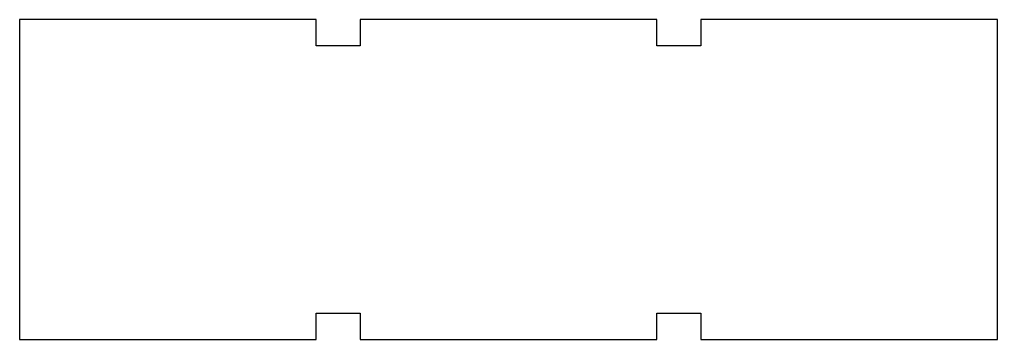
# Model space of a CAD drawing. Header units: millimetres. Extents: x 0 to 1110, y 0 to 364.
import ezdxf

# ---------------------------------------------------------------- set-up
doc = ezdxf.new("R2010")
doc.units = ezdxf.units.MM
doc.layers.add('CUT', color=7, linetype='CONTINUOUS')

msp = doc.modelspace()

# ---------------------------------------------------------------- linework, layer by layer
at = {"layer": 'CUT'}
msp.add_lwpolyline([(0, 0), (336.9167, 0), (336.9167, 30), (386.9167, 30), (386.9167, 0), (723.5833, 0), (723.5833, 30), (773.5833, 30), (773.5833, 0), (1110.5, 0), (1110.5, 363.5), (773.5833, 363.5), (773.5833, 333.5), (723.5833, 333.5), (723.5833, 363.5), (386.9167, 363.5), (386.9167, 333.5), (336.9167, 333.5), (336.9167, 363.5), (0, 363.5)], close=True, dxfattribs=at)

doc.saveas('drawing.dxf')
